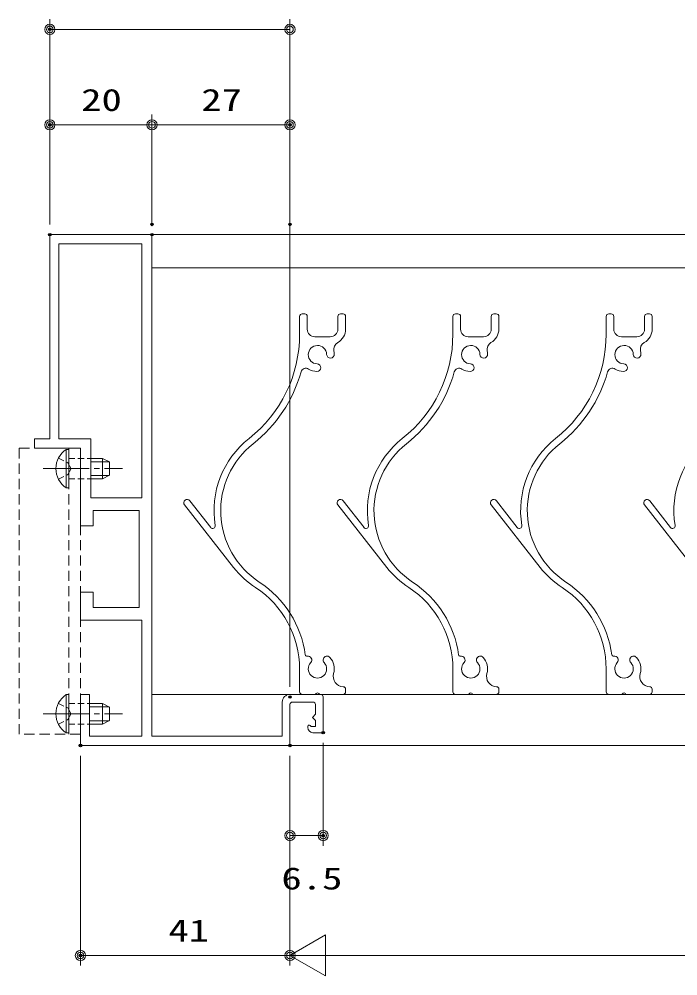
# Model space of a CAD drawing. Units: millimetres on the paper. Extents: x -395 to 395, y -281 to 281.
# Drawn here: x -44.4 to 84.5, y -166.6 to 20.7 of the extents above; entities that cross this region are included whole.
import ezdxf
from ezdxf.enums import TextEntityAlignment as Align

# ---------------------------------------------------------------- set-up
doc = ezdxf.new("R2010")
doc.units = ezdxf.units.MM
doc.header["$PDMODE"] = 32
doc.header["$PDSIZE"] = 0.5
for name, pattern in [('CHAIN2', [12, 9, -1, 1, -1]), ('DASHED1', [1.8, 1.2, -0.6]), ('DASHED2', [3, 2, -1])]:
    doc.linetypes.add(name, pattern=pattern)
for name, color, linetype, lineweight in [('0-0_USERZ', 3, 'Continuous', 9), ('0-5_0', 7, 'Continuous', 9), ('0-7_KATAZAI', 7, 'Continuous', 9), ('0-8_YSS_ZEN', 6, 'Continuous', 9), ('0-9_PARTS3', 134, 'Continuous', 9), ('0-B_SHAPE', 7, 'Continuous', 9), ('0-E_1-3', 3, 'DASHED2', 9)]:
    doc.layers.add(name, color=color, linetype=linetype, lineweight=lineweight)
doc.layers.add('0-6_Defpoints', color=7, linetype='Continuous')
doc.styles.add('ＭＳ ゴシック', font='')
doc.styles.get('ＭＳ ゴシック').set_extended_font_data('MS Gothic')

# ---------------------------------------------------------------- blocks, each defined once
blk = doc.blocks.new('ALW1')
at = {"layer": '0-5_0'}
blk.add_line((0, 0), (-1, 0), dxfattribs=at)
blk.add_lwpolyline([(-0.34641, -0.2), (0, 0), (-0.34641, 0.2)], close=True, dxfattribs=at)
blk = doc.blocks.new('WAKU-W')
at = {"layer": '0-5_0'}
for p, q in [((4.5, -3.75), (4.5, -3.5)), ((5.25, -3.7), (6, -3.7)), ((5.069, -3.778), (4.931, -3.922)), ((1.5, -8.5), (5.5, -8.5)), ((7, -10), (1, -10)), ((-26, -100), (-25.99, -100)), ((-26, -100), (-25.99, -100))]:
    blk.add_line(p, q, dxfattribs=at)
for points in [[(-26, -100), (-46, -100), (-46, -60), (-49, -60), (-49, -58.2), (-40, -58.2), (-40, -43), (-37.5, -43), (-37.5, -46), (-28.5, -46), (-28.5, -26.998), (-37.5, -26.998), (-37.5, -30), (-40, -30), (-40, -24.498), (-28, -24.498), (-28, -1.8), (-38.2, -1.8), (-38.2, -10), (-40, -10), (-40, 0), (1, 0), (1, -8)], [(-0.5, -8.5), (-0.5, -1.8), (-26, -1.8), (-26, -24.998), (-25.99, -24.998)], [(6, -8), (6, -6.1), (5.4, -5.5), (6, -4.9), (6, -3.7)], [(5.5, -2.5), (7.5, -2.5), (7.5, -9.5)], [(-26, -24.998), (-26, -48), (-25.99, -48)], [(-26, -48), (-26, -100), (-25.99, -100)]]:
    blk.add_lwpolyline(points, dxfattribs=at)
blk.add_lwpolyline([(-28, -98.2), (-28, -48.5), (-38, -48.5), (-38, -60), (-44.2, -60), (-44.2, -98.2)], close=True, dxfattribs=at)
for centre, radius, start, end in [((5.5, -3.5), 1, 90, 180), ((5.25, -3.95), 0.25, 90, 136.39718), ((4.75, -3.75), 0.25, 180, 316.39718), ((1, -8.5), 1.5, 180, 270), ((1.5, -8), 0.5, 180, 270), ((5.5, -8), 0.5, 270, 0), ((7, -9.5), 0.5, 270, 0)]:
    blk.add_arc(centre, radius, start, end, dxfattribs=at)
blk = doc.blocks.new('DOT1')
at = {"layer": '0-5_0'}
blk.add_line((0, 0), (-1, 0), dxfattribs=at)
for radius in [0.5, 0.325]:
    blk.add_circle((0, 0), radius, dxfattribs=at)
blk = doc.blocks.new('U18')
at = {"layer": '0-9_PARTS3'}
for p, q in [((-0.509, 3.75), (0, 3.75)), ((0, 3.75), (0, -3.75)), ((4.3, 2), (6.6, 2)), ((6.6, 2), (6.6, -2)), ((8, 1.3), (6.6, 2)), ((4.3, 1.346), (7.909, 1.346)), ((8, 1.3), (8, -1.3)), ((4.3, -1.346), (7.909, -1.346)), ((8, -1.3), (6.6, -2)), ((4.3, -2), (6.6, -2))]:
    blk.add_line(p, q, dxfattribs=at)
at = {"layer": '0-9_PARTS3', "linetype": 'DASHED1'}
for p, q in [((0, 2), (4.3, 2)), ((0, -2), (4.3, -2))]:
    blk.add_line(p, q, dxfattribs=at)
at = {"layer": '0-9_PARTS3', "linetype": 'CHAIN2'}
blk.add_line((-5, 0), (10.5, 0), dxfattribs=at)
at = {"layer": '0-9_PARTS3'}
blk.add_lwpolyline([(-0.509, 3.75), (-0.509, -3.75), (0, -3.75)], dxfattribs=at)
at = {"layer": '0-9_PARTS3', "linetype": 'DASHED1'}
for points in [[(-2.009, 2.05), (-0.154, 1.145), (0.455, 0)], [(-2.009, -2.05), (-0.154, -1.145), (0.455, 0)]]:
    blk.add_lwpolyline(points, dxfattribs=at)
at = {"layer": '0-9_PARTS3'}
blk.add_arc((2.027, 0), 4.527, 124.06671, 235.93329, dxfattribs=at)
blk = doc.blocks.new('U19')
at = {"layer": '0-9_PARTS3'}
for p, q in [((-0.509, 3.75), (0, 3.75)), ((0, 3.75), (0, -3.75)), ((4.1, 2), (6.6, 2)), ((6.6, 2), (6.6, -2)), ((8, 1.3), (6.6, 2)), ((4.1, 1.346), (7.909, 1.346)), ((8, 1.3), (8, -1.3)), ((4.1, -1.346), (7.909, -1.346)), ((8, -1.3), (6.6, -2)), ((4.1, -2), (6.6, -2))]:
    blk.add_line(p, q, dxfattribs=at)
at = {"layer": '0-9_PARTS3', "linetype": 'DASHED1'}
for p, q in [((0, 2), (4.1, 2)), ((0, -2), (4.1, -2))]:
    blk.add_line(p, q, dxfattribs=at)
at = {"layer": '0-9_PARTS3', "linetype": 'CHAIN2'}
blk.add_line((-5, 0), (10.5, 0), dxfattribs=at)
at = {"layer": '0-9_PARTS3'}
blk.add_lwpolyline([(-0.509, 3.75), (-0.509, -3.75), (0, -3.75)], dxfattribs=at)
at = {"layer": '0-9_PARTS3', "linetype": 'DASHED1'}
for points in [[(-2.009, 2.05), (-0.154, 1.145), (0.455, 0)], [(-2.009, -2.05), (-0.154, -1.145), (0.455, 0)]]:
    blk.add_lwpolyline(points, dxfattribs=at)
at = {"layer": '0-9_PARTS3'}
blk.add_arc((2.027, 0), 4.527, 124.06671, 235.93329, dxfattribs=at)
blk = doc.blocks.new('A$C0AB24780')
at = {"layer": '0-E_1-3'}
blk.add_line((-2.3, -1.799), (-2.3, -57.799), dxfattribs=at)
blk.add_lwpolyline([(0, -57.799), (0, -1.799), (-12, -1.799), (-12, -57.799)], close=True, dxfattribs=at)
at = {"layer": '0-9_PARTS3'}
for name, p in [('U19', (-2.3, -5.799)), ('U18', (-2.3, -53.799))]:
    blk.add_blockref(name, p, dxfattribs=at)

msp = doc.modelspace()

# ---------------------------------------------------------------- linework, layer by layer
at = {"layer": '0-0_USERZ'}
for p, q in [((-38.416, -19.531), (-38.416, 20.651)), ((8.588, -110.031), (8.588, 20.651)), ((6.588, 18.651), (-36.416, 18.651)), ((-38.416, -19.531), (-38.416, 1.959)), ((-18.412, -19.531), (-18.412, 1.959)), ((-18.412, -17.531), (-18.412, 1.959)), ((8.588, -17.531), (8.588, 1.959)), ((-20.412, -0.041), (-36.416, -0.041)), ((-16.412, -0.041), (6.588, -0.041)), ((-18.412, -21.531), (120.934, -21.531)), ((-18.412, -28.031), (120.934, -28.031)), ((-18.412, -111.531), (283.472, -111.531)), ((8.588, -121.531), (120.934, -121.531)), ((15.088, -121.031), (15.088, -141.172)), ((-32.416, -123.531), (-32.416, -164.629)), ((8.588, -123.531), (8.588, -164.629)), ((8.588, -123.531), (8.588, -141.172)), ((10.588, -139.172), (13.088, -139.172)), ((6.588, -162.629), (-30.416, -162.629))]:
    msp.add_line(p, q, dxfattribs=at)
at = {"layer": '0-6_Defpoints'}
for p in [(-38.416, 18.651), (-38.416, -0.041), (8.588, -0.041), (-18.412, -19.531), (8.588, -19.531), (-38.416, -21.531), (-18.412, -21.531), (8.588, -112.031), (15.088, -119.031), (-32.416, -121.531), (8.588, -121.531), (8.588, -121.531), (8.588, -121.531), (15.088, -139.172), (-32.416, -162.629)]:
    msp.add_point(p, dxfattribs=at)
at = {"layer": '0-8_YSS_ZEN'}
for p, q in [((8.588, -123.531), (8.588, -164.629)), ((28.588, -162.629), (236.472, -162.629))]:
    msp.add_line(p, q, dxfattribs=at)
at = {"layer": '0-B_SHAPE'}
for p, q in [((10.972, -37.031), (11.472, -37.031)), ((18.472, -37.031), (18.972, -37.031)), ((40.972, -37.031), (41.472, -37.031)), ((48.472, -37.031), (48.972, -37.031)), ((70.972, -37.031), (71.472, -37.031)), ((78.472, -37.031), (78.972, -37.031)), ((10.472, -41.031), (10.472, -37.531)), ((11.972, -37.531), (11.972, -40.031)), ((17.972, -40.031), (17.972, -37.531)), ((19.472, -37.531), (19.472, -40.031)), ((40.472, -41.031), (40.472, -37.531)), ((41.972, -37.531), (41.972, -40.031)), ((47.972, -40.031), (47.972, -37.531)), ((49.472, -37.531), (49.472, -40.031)), ((70.472, -41.031), (70.472, -37.531)), ((71.972, -37.531), (71.972, -40.031)), ((77.972, -40.031), (77.972, -37.531)), ((79.472, -37.531), (79.472, -40.031)), ((13.472, -41.531), (16.472, -41.531)), ((43.472, -41.531), (46.472, -41.531)), ((73.472, -41.531), (76.472, -41.531)), ((-2.431, -86.68), (-12.039, -74.433)), ((-11.016, -73.63), (-6.922, -78.849)), ((27.569, -86.68), (17.961, -74.433)), ((18.984, -73.63), (23.078, -78.849)), ((57.569, -86.68), (47.961, -74.433)), ((48.984, -73.63), (53.078, -78.849)), ((87.569, -86.68), (77.961, -74.433)), ((78.984, -73.63), (83.078, -78.849)), ((10.472, -111.031), (10.472, -106.531)), ((40.472, -111.031), (40.472, -106.531)), ((70.472, -111.031), (70.472, -106.531)), ((13.453, -111.531), (10.972, -111.531)), ((18.972, -111.531), (14.492, -111.531)), ((19.472, -110.53), (19.472, -111.031)), ((43.453, -111.531), (40.972, -111.531)), ((48.972, -111.531), (44.492, -111.531)), ((49.472, -110.53), (49.472, -111.031)), ((73.453, -111.531), (70.972, -111.531)), ((78.972, -111.531), (74.492, -111.531)), ((79.472, -110.53), (79.472, -111.031))]:
    msp.add_line(p, q, dxfattribs=at)
for centre, radius, start, end in [((10.972, -37.531), 0.5, 90, 180), ((11.472, -37.531), 0.5, 0, 90), ((18.472, -37.531), 0.5, 90, 180), ((18.972, -37.531), 0.5, 0, 90), ((40.972, -37.531), 0.5, 90, 180), ((41.472, -37.531), 0.5, 0, 90), ((48.472, -37.531), 0.5, 90, 180), ((48.972, -37.531), 0.5, 0, 90), ((70.972, -37.531), 0.5, 90, 180), ((71.472, -37.531), 0.5, 0, 90), ((78.472, -37.531), 0.5, 90, 180), ((78.972, -37.531), 0.5, 0, 90), ((-15.528, -41.031), 26, 308.28117, 0), ((13.472, -40.031), 1.5, 180, 270), ((16.472, -40.031), 1.5, 270, 0), ((16.472, -40.031), 3, 298.98574, 0), ((14.472, -41.031), 26, 308.28117, 0), ((43.472, -40.031), 1.5, 180, 270), ((46.472, -40.031), 1.5, 270, 0), ((46.472, -40.031), 3, 298.98574, 0), ((44.472, -41.031), 26, 308.28117, 0), ((73.472, -40.031), 1.5, 180, 270), ((76.472, -40.031), 1.5, 270, 0), ((76.472, -40.031), 3, 298.98574, 0), ((18.653, -43.968), 1.5, 118.98574, 192.80288), ((48.653, -43.968), 1.5, 118.98574, 192.80288), ((78.653, -43.968), 1.5, 118.98574, 192.80288), ((13.972, -45.031), 1.8, 2.10464, 267.89536), ((16.521, -44.938), 0.75, 182.10464, 2.10464), ((13.972, -45.031), 3.3, 2.10464, 12.80288), ((43.972, -45.031), 1.8, 2.10464, 267.89536), ((46.521, -44.938), 0.75, 182.10464, 2.10464), ((43.972, -45.031), 3.3, 2.10464, 12.80288), ((73.972, -45.031), 1.8, 2.10464, 267.89536), ((76.521, -44.938), 0.75, 182.10464, 2.10464), ((73.972, -45.031), 3.3, 2.10464, 12.80288), ((-15.528, -41.031), 27.3, 308.28117, 344.29502), ((11.716, -48.692), 1, 58.34757, 164.29502), ((13.972, -45.031), 3.3, 238.34757, 267.89536), ((13.879, -47.58), 0.75, 267.89536, 87.89536), ((14.472, -41.031), 27.3, 308.28117, 344.29502), ((41.716, -48.692), 1, 58.34757, 164.29502), ((43.972, -45.031), 3.3, 238.34757, 267.89536), ((43.879, -47.58), 0.75, 267.89536, 87.89536), ((44.472, -41.031), 27.3, 308.28117, 344.29502), ((71.716, -48.692), 1, 58.34757, 164.29502), ((73.972, -45.031), 3.3, 238.34757, 267.89536), ((73.879, -47.58), 0.75, 267.89536, 87.89536), ((11.731, -75.57), 18, 128.28117, 189.23818), ((41.731, -75.57), 18, 128.28117, 189.23818), ((71.731, -75.57), 18, 128.28117, 189.23818), ((101.731, -75.57), 18, 128.28117, 189.23818), ((11.731, -75.57), 16.7, 128.28117, 236.80169), ((41.731, -75.57), 16.7, 128.28117, 236.80169), ((71.731, -75.57), 16.7, 128.28117, 236.80169), ((-11.528, -74.031), 0.65, 38.11314, 218.11314), ((18.472, -74.031), 0.65, 38.11314, 218.11314), ((48.472, -74.031), 0.65, 38.11314, 218.11314), ((78.472, -74.031), 0.65, 38.11314, 218.11314), ((-6.529, -78.54), 0.5, 218.11314, 9.23818), ((23.471, -78.54), 0.5, 218.11314, 9.23818), ((53.471, -78.54), 0.5, 218.11314, 9.23818), ((83.471, -78.54), 0.5, 218.11314, 9.23818), ((11.731, -75.57), 18, 218.11314, 236.80169), ((41.731, -75.57), 18, 218.11314, 236.80169), ((71.731, -75.57), 18, 218.11314, 236.80169), ((-8.528, -106.531), 20.3, 7.70756, 56.80169), ((21.472, -106.531), 20.3, 7.70756, 56.80169), ((51.472, -106.531), 20.3, 7.70756, 56.80169), ((-8.528, -106.531), 19, 0, 56.80169), ((21.472, -106.531), 19, 0, 56.80169), ((51.472, -106.531), 19, 0, 56.80169), ((11.886, -103.769), 0.3, 187.70756, 281.98207), ((12.104, -104.796), 0.75, 317.10464, 101.98207), ((15.84, -104.796), 0.75, 42.89536, 222.89536), ((13.972, -106.531), 3.3, 343.55954, 42.89536), ((41.886, -103.769), 0.3, 187.70756, 281.98207), ((42.104, -104.796), 0.75, 317.10464, 101.98207), ((45.84, -104.796), 0.75, 42.89536, 222.89536), ((43.972, -106.531), 3.3, 343.55954, 42.89536), ((71.886, -103.769), 0.3, 187.70756, 281.98207), ((72.104, -104.796), 0.75, 317.10464, 101.98207), ((75.84, -104.796), 0.75, 42.89536, 222.89536), ((73.972, -106.531), 3.3, 343.55954, 42.89536), ((13.972, -106.531), 1.8, 137.10464, 42.89536), ((43.972, -106.531), 1.8, 137.10464, 42.89536), ((73.972, -106.531), 1.8, 137.10464, 42.89536), ((19.056, -108.031), 2, 163.55954, 268.09041), ((49.056, -108.031), 2, 163.55954, 268.09041), ((79.056, -108.031), 2, 163.55954, 268.09041), ((18.972, -110.53), 0.5, 0, 88.09041), ((48.972, -110.53), 0.5, 0, 88.09041), ((78.972, -110.53), 0.5, 0, 88.09041), ((10.972, -111.031), 0.5, 180, 270), ((13.453, -111.231), 0.3, 270, 330), ((13.972, -111.531), 0.3, 30, 150), ((14.492, -111.231), 0.3, 210, 270), ((18.972, -111.031), 0.5, 270, 0), ((40.972, -111.031), 0.5, 180, 270), ((43.453, -111.231), 0.3, 270, 330), ((43.972, -111.531), 0.3, 30, 150), ((44.492, -111.231), 0.3, 210, 270), ((48.972, -111.031), 0.5, 270, 0), ((70.972, -111.031), 0.5, 180, 270), ((73.453, -111.231), 0.3, 270, 330), ((73.972, -111.531), 0.3, 30, 150), ((74.492, -111.231), 0.3, 210, 270), ((78.972, -111.031), 0.5, 270, 0)]:
    msp.add_arc(centre, radius, start, end, dxfattribs=at)

# ---------------------------------------------------------------- block references
at = {"layer": '0-0_USERZ', "xscale": 2, "yscale": 2, "rotation": 180}
for p in [(-38.416, 18.651), (-38.416, -0.041), (-18.412, -0.041), (8.588, -139.172), (-32.416, -162.629)]:
    msp.add_blockref('DOT1', p, dxfattribs=at)
at = {"layer": '0-0_USERZ', "xscale": 2, "yscale": 2}
for p in [(8.588, 18.651), (-18.412, -0.041), (8.588, -0.041), (15.088, -139.172), (8.588, -162.629)]:
    msp.add_blockref('DOT1', p, dxfattribs=at)
at = {"layer": '0-0_USERZ', "xscale": -1, "rotation": 180}
msp.add_blockref('A$C0AB24780', (-32.412, -121.13), dxfattribs=at)
at = {"layer": '0-7_KATAZAI', "xscale": -1, "rotation": 180}
msp.add_blockref('WAKU-W', (7.588, -121.531), dxfattribs=at)
at = {"layer": '0-8_YSS_ZEN', "xscale": 20, "yscale": 20, "rotation": 180}
msp.add_blockref('ALW1', (8.588, -162.629), dxfattribs=at)

# ---------------------------------------------------------------- texts
at = {"layer": '0-0_USERZ', "style": 'ＭＳ ゴシック', "width": 1.35}
for s, p in [('20', (-32.271, 1.376)), ('27', (-8.769, 1.376)), ('6.5', (6.92, -151.02)), ('41', (-15.192, -161.212))]:
    msp.add_text(s, height=4.333, dxfattribs=at).set_placement(p, align=Align.BOTTOM_LEFT)

doc.saveas('drawing.dxf')
